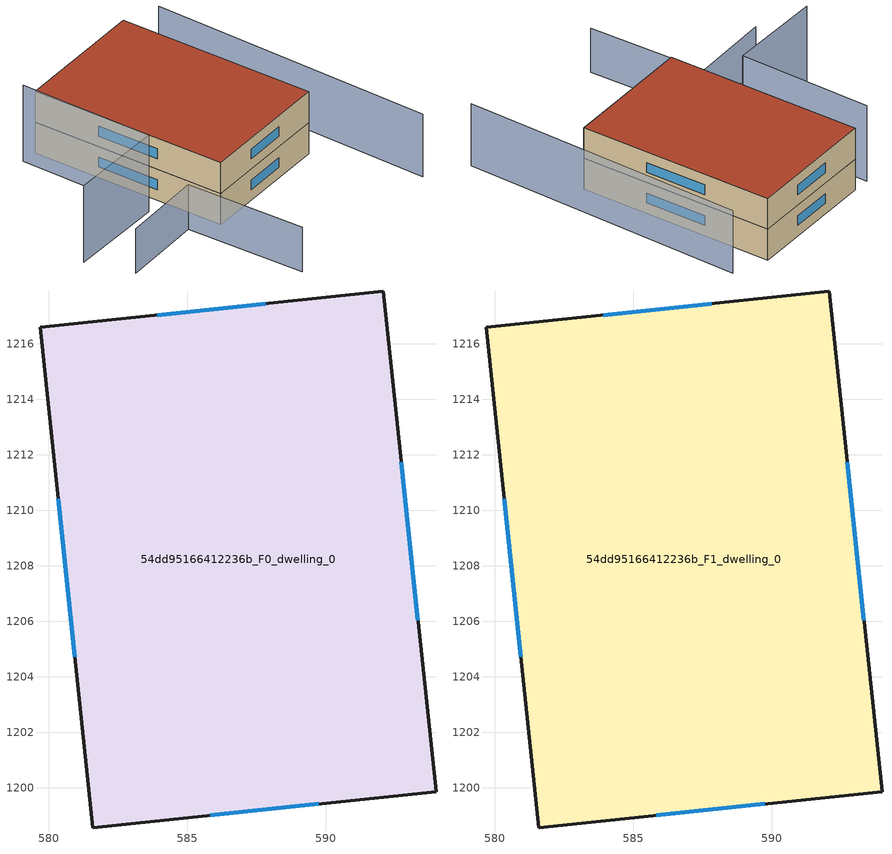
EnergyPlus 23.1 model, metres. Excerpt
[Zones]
54dd95166412236b_F0_dwelling_0
 floor ground (EU_floor_Construction): 592.06,1217.9 593.97,1199.86 581.6,1198.55 579.69,1216.59 z0
 wall outside (EU_wall_Construction): 593.97,1199.86 592.06,1217.9 579.69,1216.59 581.6,1198.55 593.97,1199.86 z0:3
 window (EU_Window_Construction): 593.32,1206.04 592.71,1211.72 / 585.83,1199 589.73,1199.41 / 580.34,1210.42 580.95,1204.73 / 587.83,1217.45 583.93,1217.04 z1.03:1.97
54dd95166412236b_F1_dwelling_0
 floor to 54dd95166412236b_F0_dwelling_0 (EU_floor_Construction): 592.06,1217.9 593.97,1199.86 581.6,1198.55 579.69,1216.59 z3
 wall outside (EU_wall_Construction): 593.97,1199.86 592.06,1217.9 579.69,1216.59 581.6,1198.55 593.97,1199.86 z3:6
 window (EU_Window_Construction): 593.32,1206.04 592.71,1211.72 / 585.83,1199 589.73,1199.41 / 580.34,1210.42 580.95,1204.73 / 587.83,1217.45 583.93,1217.04 z4.03:4.97
 roof outside (EU_roof_Construction): 593.97,1199.86 592.06,1217.9 579.69,1216.59 581.6,1198.55 z6
shading: 571.85,1199.22 579.39,1200.14 / 579.39,1200.14 580.72,1189.18 z0:4.3; 597.38,1190.73 595.34,1216.96 z0:6.1; 578.14,1216.53 579.22,1204.17 / 579.22,1204.17 570.34,1203.39 z0:7.4
[Building]
EU S2 Campaign: North Axis=0; Terrain=City; Solar Distribution=FullExterior
[Site:Location]
Cape.Town.Intl.AP: Latitude=-33.965; Longitude=18.602; Time Zone=2; Elevation=46
[SizingPeriod:WeatherFileDays]
AnnualSizingPeriod: Begin Month=1; Begin Day of Month=1; End Month=12; End Day of Month=31; Day of Week for Start Day=Monday; Use Weather File Daylight Saving Period=No; Use Weather File Rain and Snow Indicators=No
[MATERIAL]
EU_InternalMass_Material: Roughness=MediumRough; Thickness=0.1; Conductivity=1; Density=1800; Specific Heat=900; Thermal Absorptance=0.9; Solar Absorptance=0.7; Visible Absorptance=0.7
[MATERIAL:NOMASS] Roughness=MediumRough; Thermal Absorptance=0.9; Solar Absorptance=0.7; Visible Absorptance=0.7
Name | Thermal Resistance
EU_wall_NoMass | 0.493876
EU_roof_NoMass | 0.449382
EU_floor_NoMass | 1.25
[WINDOWMATERIAL:SIMPLEGLAZINGSYSTEM]
EU_Window_SimpleGlazing: UFactor=4.4; Solar Heat Gain Coefficient=0.85; Visible Transmittance=0.85
[CONSTRUCTION]
EU_wall_Construction: EU_wall_NoMass
EU_roof_Construction: EU_roof_NoMass
EU_floor_Construction: EU_floor_NoMass
EU_Window_Construction: EU_Window_SimpleGlazing
EU_InternalMass_Construction: EU_InternalMass_Material
[ZONE] Type=1; Multiplier=1; Ceiling Height=autocalculate; Volume=676.994; Floor Area=autocalculate; Part of Total Floor Area=Yes
54dd95166412236b_F0_dwelling_0; 54dd95166412236b_F1_dwelling_0
[INTERNALMASS] Construction=EU_InternalMass_Construction; Surface Area=225.665
Name | Zone or ZoneList
54dd95166412236b_F0_dwelling_0_EU_InternalMass | 54dd95166412236b_F0_dwelling_0
54dd95166412236b_F1_dwelling_0_EU_InternalMass | 54dd95166412236b_F1_dwelling_0
[OTHEREQUIPMENT] Fuel Type=Electricity; Design Level Calculation Method=Watts/Area; Power per Zone Floor Area=1; Fraction Latent=0; Fraction Radiant=0; Fraction Lost=0; Carbon Dioxide Generation Rate=0; EndUse Subcategory=EU_Step8_InternalGains
Name | Zone or ZoneList or Space or SpaceList | Schedule
EU_Step8_InternalGain_54dd95166412236b_F0_dwelling_0_f000 | 54dd95166412236b_F0_dwelling_0 | EU_Step8_GainSchedule_54dd95166412236b_F0_dwelling_0_f000
EU_Step8_InternalGain_54dd95166412236b_F1_dwelling_0_f000 | 54dd95166412236b_F1_dwelling_0 | EU_Step8_GainSchedule_54dd95166412236b_F1_dwelling_0_f000
[ZONEVENTILATION:DESIGNFLOWRATE] Schedule=EU_AlwaysOn; Design Flow Rate Calculation Method=AirChanges/Hour; Air Changes per Hour=0.64; Ventilation Type=Natural; Fan Pressure Rise=0; Fan Total Efficiency=1; Constant Term Coefficient=1; Temperature Term Coefficient=0; Velocity Term Coefficient=0; Velocity Squared Term Coefficient=0; Minimum Indoor Temperature=-100; Maximum Indoor Temperature=100; Delta Temperature=-100; Minimum Outdoor Temperature=-100; Maximum Outdoor Temperature=100; Maximum Wind Speed=40
Name | Zone or ZoneList or Space or SpaceList
EU_ConstantAir_54dd95166412236b_F0_dwelling_0 | 54dd95166412236b_F0_dwelling_0
EU_ConstantAir_54dd95166412236b_F1_dwelling_0 | 54dd95166412236b_F1_dwelling_0
[HVACTEMPLATE:THERMOSTAT] Constant Heating Setpoint=20; Constant Cooling Setpoint=50
EU_HeatOnly_54dd95166412236b_F0_dwelling_0; EU_HeatOnly_54dd95166412236b_F1_dwelling_0
[HVACTEMPLATE:ZONE:IDEALLOADSAIRSYSTEM] System Availability Schedule=EU_AlwaysOn; Maximum Heating Supply Air Temperature=50; Minimum Cooling Supply Air Temperature=13; Maximum Heating Supply Air Humidity Ratio=0.0156; Minimum Cooling Supply Air Humidity Ratio=0.0077; Heating Limit=NoLimit; Cooling Limit=NoLimit; Heating Availability Schedule=EU_AlwaysOn; Cooling Availability Schedule=EU_CoolingOff; Dehumidification Control Type=ConstantSensibleHeatRatio; Cooling Sensible Heat Ratio=0.7; Dehumidification Setpoint=60; Humidification Control Type=None; Humidification Setpoint=30; Outdoor Air Method=None; Outdoor Air Flow Rate per Person=0.00944; Outdoor Air Flow Rate per Zone Floor Area=0; Outdoor Air Flow Rate per Zone=0; Demand Controlled Ventilation Type=None; Outdoor Air Economizer Type=NoEconomizer; Heat Recovery Type=None; Sensible Heat Recovery Effectiveness=0.7; Latent Heat Recovery Effectiveness=0.65
Name | Template Thermostat
54dd95166412236b_F0_dwelling_0 | EU_HeatOnly_54dd95166412236b_F0_dwelling_0
54dd95166412236b_F1_dwelling_0 | EU_HeatOnly_54dd95166412236b_F1_dwelling_0
[SIZING:ZONE] Zone Cooling Design Supply Air Temperature Input Method=SupplyAirTemperature; Zone Cooling Design Supply Air Temperature=13; Zone Heating Design Supply Air Temperature Input Method=SupplyAirTemperature; Zone Heating Design Supply Air Temperature=50; Zone Cooling Design Supply Air Humidity Ratio=0.008; Zone Heating Design Supply Air Humidity Ratio=0.008; Cooling Design Air Flow Method=DesignDay; Cooling Design Air Flow Rate=0; Cooling Minimum Air Flow per Zone Floor Area=0.000762; Cooling Minimum Air Flow=0; Cooling Minimum Air Flow Fraction=0.2; Heating Design Air Flow Method=DesignDay; Heating Design Air Flow Rate=0; Heating Maximum Air Flow per Zone Floor Area=0.002032; Heating Maximum Air Flow=0.141576; Heating Maximum Air Flow Fraction=0.3; Account for Dedicated Outdoor Air System=No; Dedicated Outdoor Air System Control Strategy=NeutralSupplyAir; Dedicated Outdoor Air Low Setpoint Temperature for Design=autosize; Dedicated Outdoor Air High Setpoint Temperature for Design=autosize; Zone Load Sizing Method=Sensible Load Only No Latent Load; Zone Latent Cooling Design Supply Air Humidity Ratio Input Method=HumidityRatioDifference; Zone Cooling Design Supply Air Humidity Ratio Difference=0.005; Zone Latent Heating Design Supply Air Humidity Ratio Input Method=HumidityRatioDifference; Zone Humidification Design Supply Air Humidity Ratio Difference=0.005
54dd95166412236b_F0_dwelling_0; 54dd95166412236b_F1_dwelling_0
[SCHEDULE:CONSTANT]
Name | Hourly Value
EU_AlwaysOn | 1
EU_CoolingOff | 0
[SCHEDULE:FILE] Column Number=1; Rows to Skip at Top=0; Number of Hours of Data=8760; Column Separator=Comma; Interpolate to Timestep=No; Minutes per Item=60; Adjust Schedule for Daylight Savings=Yes
Name | File
EU_Step8_GainSchedule_54dd95166412236b_F0_dwelling_0_f000 | ../../schedules/54dd95166412236b/54dd95166412236b_F0_dwelling_0_f000_gain.csv
EU_Step8_GainSchedule_54dd95166412236b_F1_dwelling_0_f000 | ../../schedules/54dd95166412236b/54dd95166412236b_F1_dwelling_0_f000_gain.csv
